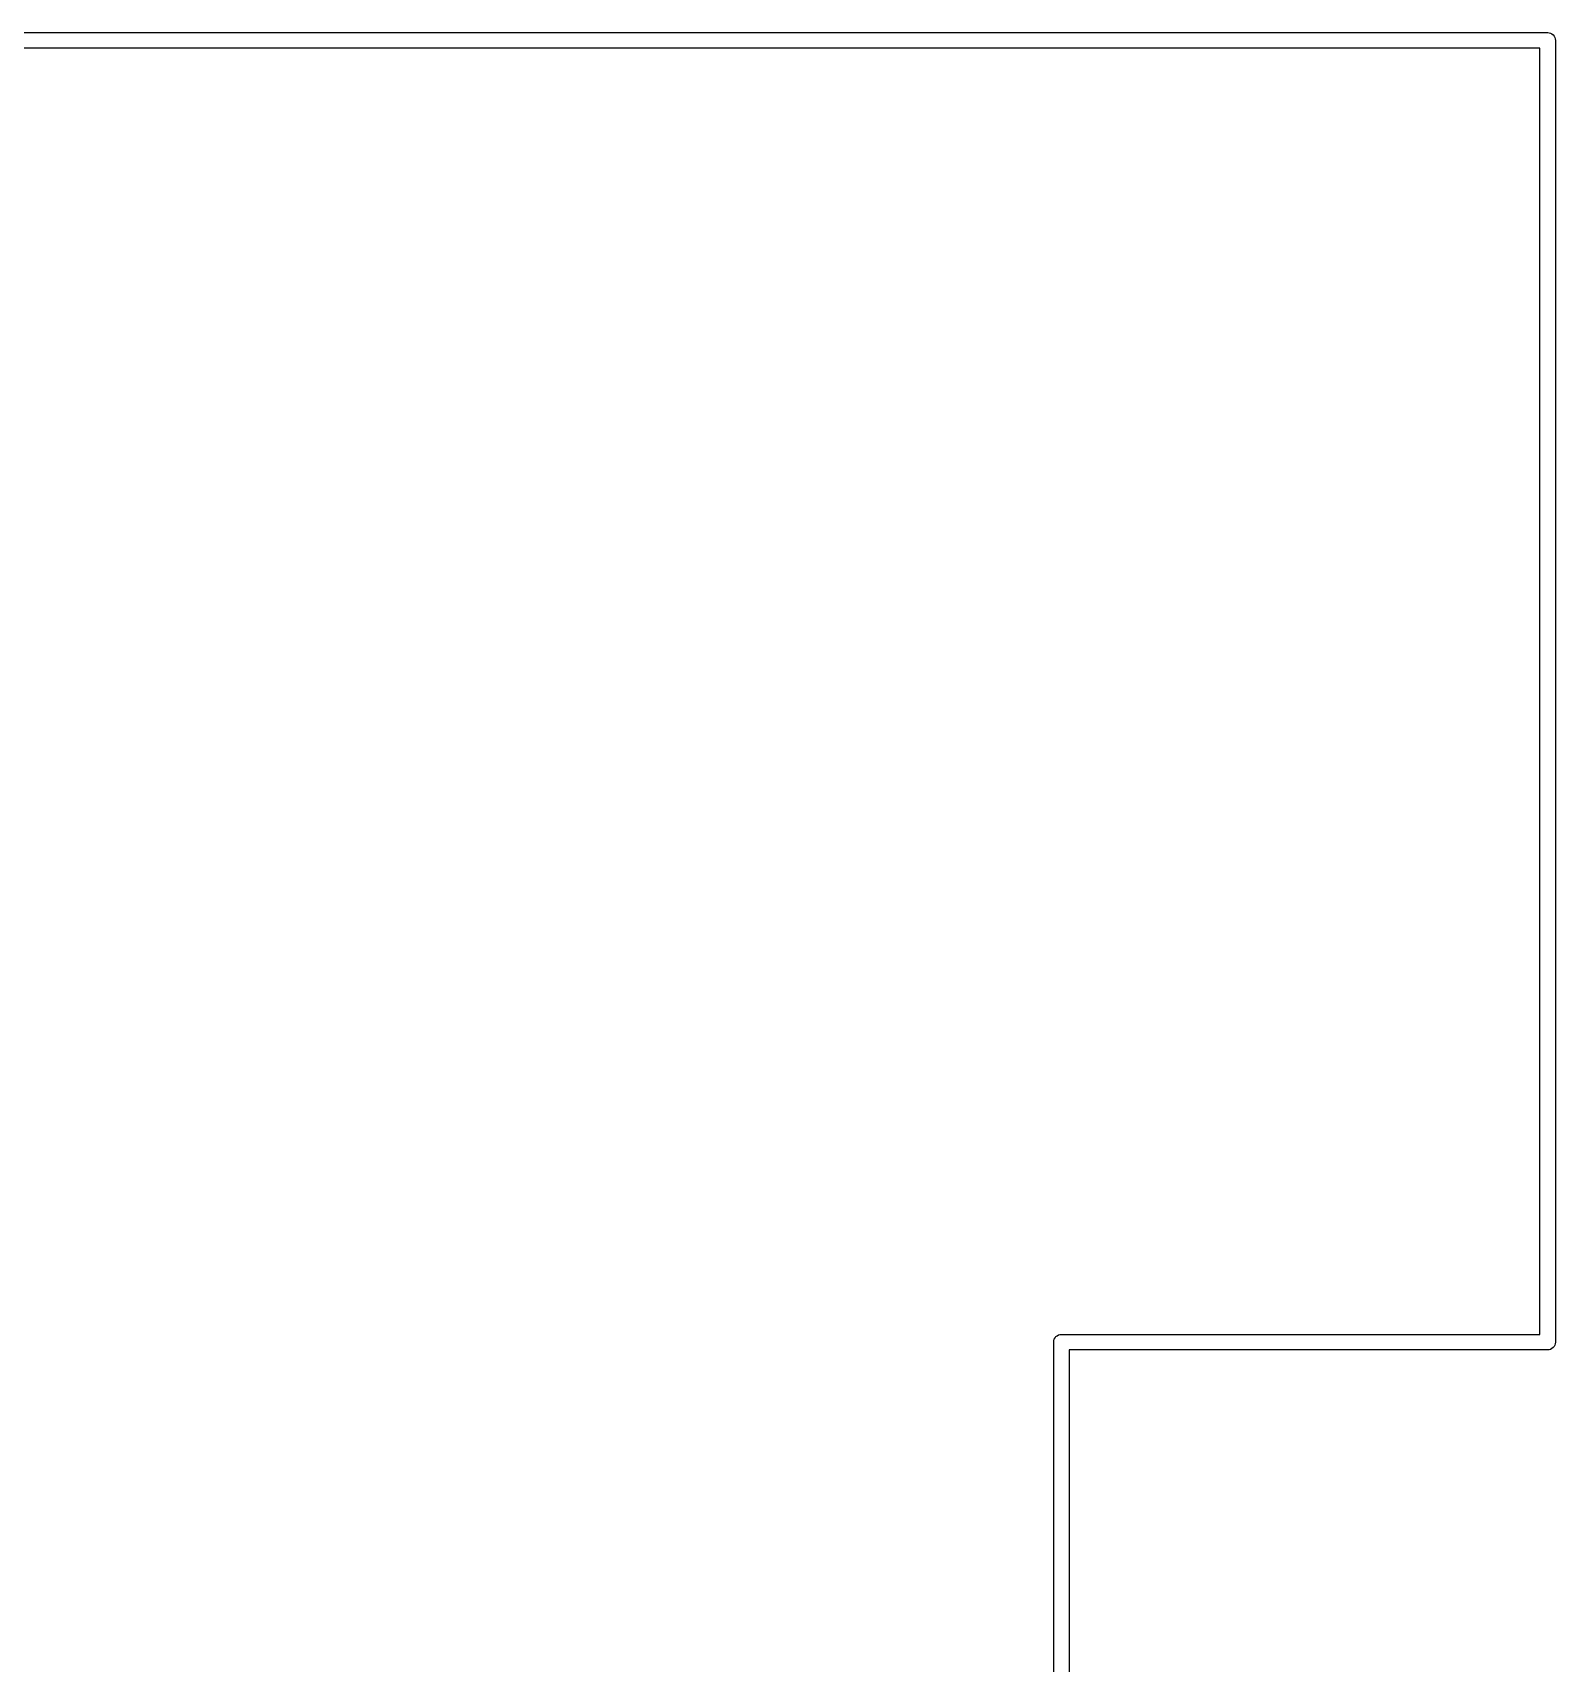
# Model space of a CAD drawing. Extents: x 1.7 to 15.2, y -6.8 to -1.3.
# Drawn here: x 11.413 to 12.002, y -3.453 to -2.822 of the extents above; entities that cross this region are included whole.
import ezdxf

# ---------------------------------------------------------------- set-up
doc = ezdxf.new("R2010")
doc.units = 0
doc.header["$MEASUREMENT"] = 0
doc.layers.add('BLACK', color=7, linetype='CONTINUOUS')

msp = doc.modelspace()

# ---------------------------------------------------------------- linework, layer by layer
at = {"layer": 'BLACK', "linetype": 'CONTINUOUS'}
for p, q in [((10.9196, -2.822), (11.9992, -2.822)), ((11.9964, -2.828), (10.9224, -2.828)), ((11.9964, -3.32594), (11.9964, -2.828)), ((11.9992, -2.822), (11.9994, -2.82199)), ((11.9994, -2.82199), (11.9995, -2.822)), ((11.9995, -2.822), (12, -2.82204)), ((12, -2.82204), (12.0005, -2.82221)), ((12.0005, -2.82221), (12.001, -2.82249)), ((12.001, -2.82249), (12.0015, -2.82287)), ((12.0015, -2.82287), (12.0019, -2.82333)), ((12.0019, -2.82333), (12.0022, -2.82385)), ((12.0022, -2.82385), (12.0023, -2.82441)), ((12.0023, -2.82441), (12.0024, -2.825)), ((12.0024, -2.825), (12.0024, -2.82515)), ((12.0024, -2.82515), (12.0024, -3.32879)), ((11.8087, -3.32726), (11.809, -3.32681)), ((11.809, -3.32681), (11.8095, -3.32643)), ((11.8095, -3.32643), (11.81, -3.32615)), ((11.81, -3.32615), (11.8106, -3.32598)), ((11.8106, -3.32598), (11.811, -3.32594)), ((11.811, -3.32594), (11.8112, -3.32592)), ((11.8112, -3.32592), (11.8113, -3.32594)), ((11.8113, -3.32594), (11.9964, -3.32594)), ((11.8082, -3.32835), (11.8084, -3.32778)), ((11.8082, -3.32894), (11.8082, -3.32835)), ((11.8082, -3.32908), (11.8082, -3.32894)), ((11.8082, -4.10192), (11.8082, -3.32908)), ((11.8084, -3.32778), (11.8087, -3.32726)), ((11.9992, -3.33194), (11.8142, -3.33194)), ((11.8142, -3.33194), (11.8142, -4.10477)), ((11.9994, -3.33195), (11.9992, -3.33194)), ((11.9995, -3.33194), (11.9994, -3.33195)), ((12, -3.33189), (11.9995, -3.33194)), ((12.0005, -3.33172), (12, -3.33189)), ((12.001, -3.33144), (12.0005, -3.33172)), ((12.0015, -3.33107), (12.001, -3.33144)), ((12.0019, -3.33061), (12.0015, -3.33107)), ((12.0022, -3.33009), (12.0019, -3.33061)), ((12.0023, -3.32953), (12.0022, -3.33009)), ((12.0024, -3.32894), (12.0023, -3.32953)), ((12.0024, -3.32879), (12.0024, -3.32894))]:
    msp.add_line(p, q, dxfattribs=at)

doc.saveas('drawing.dxf')
